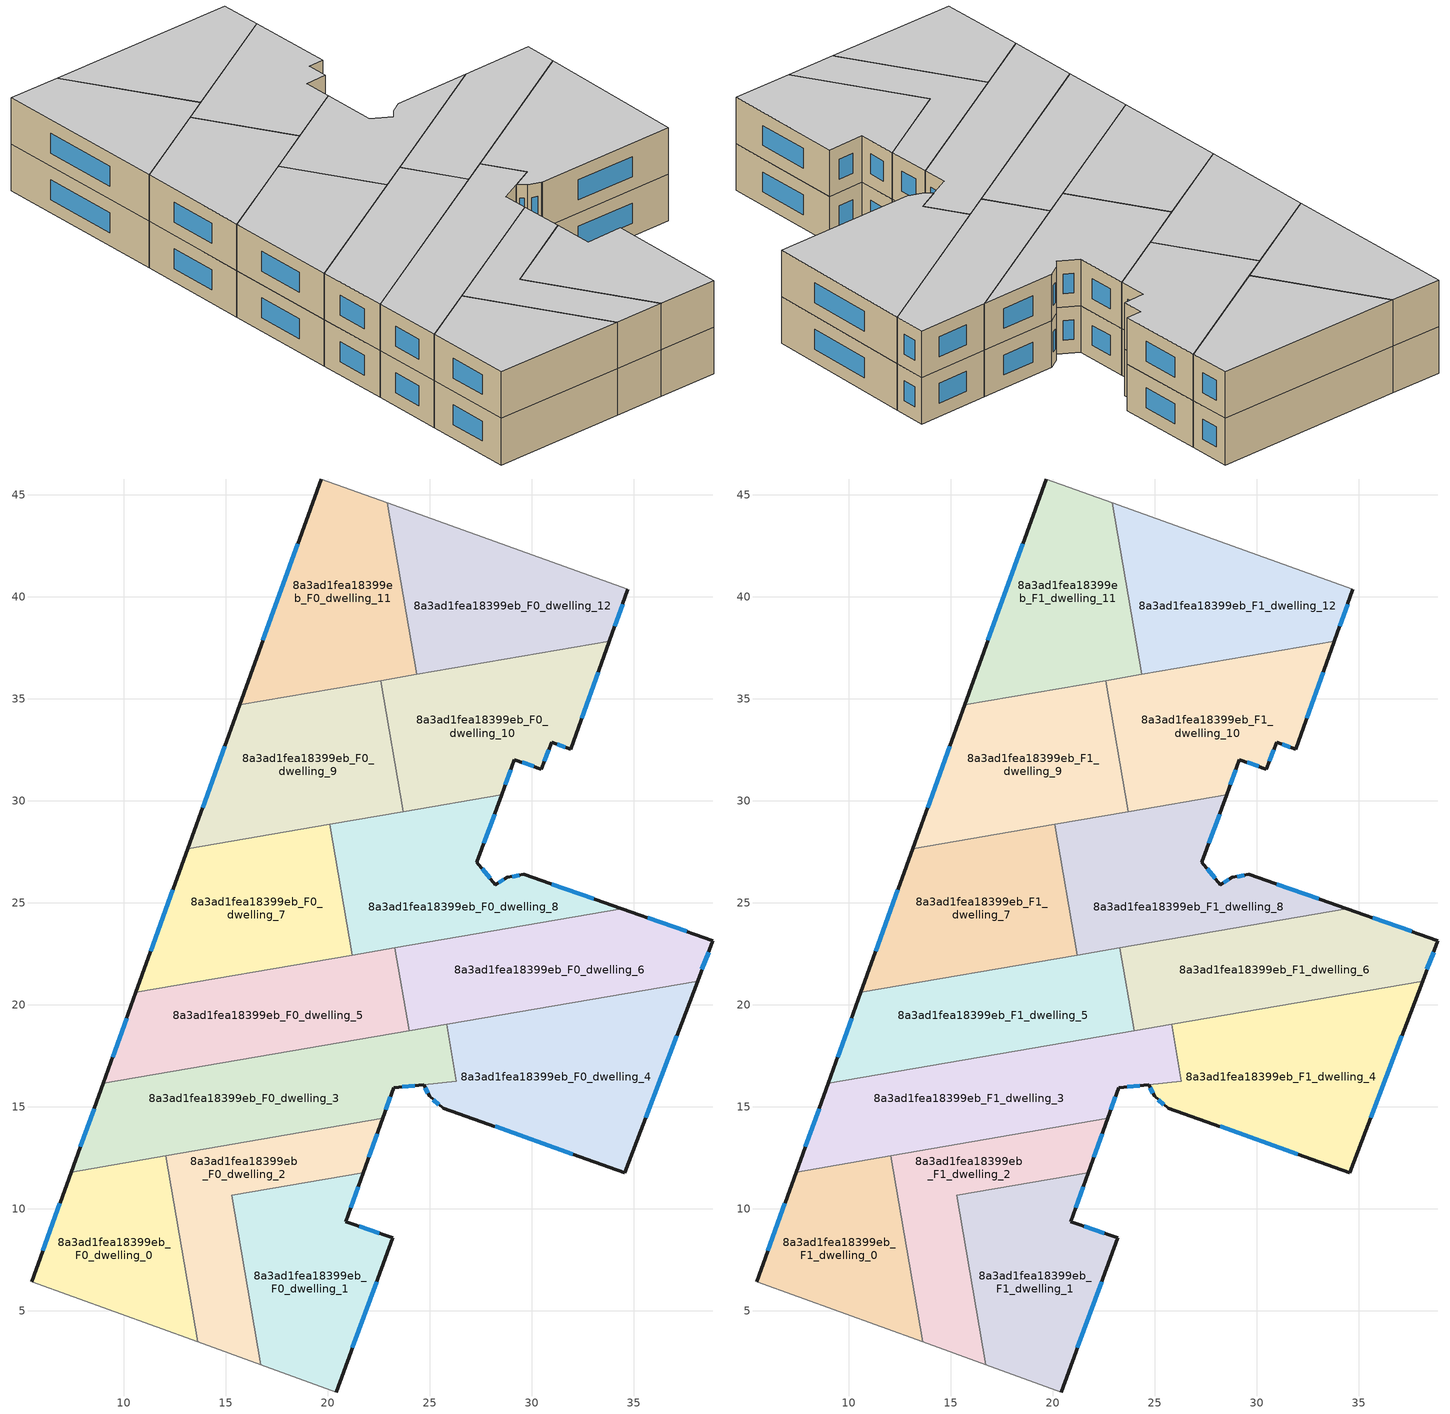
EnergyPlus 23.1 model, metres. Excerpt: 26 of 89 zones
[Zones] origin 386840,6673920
8a3ad1fea18399eb_F0_dwelling_0
 floor ground (EU_floor_Construction): 12.06,12.61 13.63,3.48 5.48,6.43 7.42,11.81 z0
 wall outside (EU_wall_Construction): 7.42,11.81 5.48,6.43 z0:3
 wall to 8a3ad1fea18399eb_F0_dwelling_2 (EU_wall_Construction): 13.63,3.48 12.06,12.61 z0:3
 wall adiabatic (EU_wall_Construction): 5.48,6.43 13.63,3.48 z0:3
 wall to 8a3ad1fea18399eb_F0_dwelling_3 (EU_wall_Construction): 12.06,12.61 7.42,11.81 z0:3
 window (EU_Window_Construction): 6.87,10.27 6.04,7.96 z0.86:2.14
8a3ad1fea18399eb_F0_dwelling_1
 floor ground (EU_floor_Construction): 21.74,11.78 20.89,9.37 23.18,8.58 20.42,1.03 16.73,2.37 15.3,10.67 z0
 wall outside (EU_wall_Construction): 20.42,1.03 23.18,8.58 20.89,9.37 21.74,11.78 z0:3
 wall to 8a3ad1fea18399eb_F0_dwelling_2 (EU_wall_Construction): 21.74,11.78 15.3,10.67 16.73,2.37 z0:3
 wall adiabatic (EU_wall_Construction): 16.73,2.37 20.42,1.03 z0:3
 window (EU_Window_Construction): 21.13,10.06 21.5,11.09 / 22.53,8.81 21.55,9.15 / 21.21,3.19 22.39,6.43 z0.86:2.14
8a3ad1fea18399eb_F0_dwelling_10
 floor ground (EU_floor_Construction): 33.8,37.82 31.91,32.53 30.98,32.88 30.47,31.56 29.15,32.01 28.52,30.29 23.71,29.47 22.6,35.89 z0
 wall outside (EU_wall_Construction): 28.52,30.29 29.15,32.01 30.47,31.56 30.98,32.88 31.91,32.53 33.8,37.82 z0:3
 wall to 8a3ad1fea18399eb_F0_dwelling_9 (EU_wall_Construction): 22.6,35.89 23.71,29.47 z0:3
 wall to 8a3ad1fea18399eb_F0_dwelling_8 (EU_wall_Construction): 23.71,29.47 28.52,30.29 z0:3
 wall to 8a3ad1fea18399eb_F0_dwelling_12 (EU_wall_Construction): 33.8,37.82 24.36,36.2 z0:3
 wall to 8a3ad1fea18399eb_F0_dwelling_11 (EU_wall_Construction): 24.36,36.2 22.6,35.89 z0:3
 window (EU_Window_Construction): 31.25,32.78 31.65,32.63 / 30.62,31.94 30.84,32.51 / 29.53,31.88 30.09,31.69 / 28.7,30.78 28.97,31.52 / 32.45,34.04 33.26,36.31 z0.86:2.14
8a3ad1fea18399eb_F0_dwelling_11
 floor ground (EU_floor_Construction): 22.92,44.61 24.36,36.2 15.68,34.7 19.68,45.77 z0
 wall outside (EU_wall_Construction): 19.68,45.77 15.68,34.7 z0:3
 wall adiabatic (EU_wall_Construction): 22.92,44.61 19.68,45.77 z0:3
 wall to 8a3ad1fea18399eb_F0_dwelling_12 (EU_wall_Construction): 24.36,36.2 22.92,44.61 z0:3
 wall to 8a3ad1fea18399eb_F0_dwelling_9 (EU_wall_Construction): 15.68,34.7 22.6,35.89 z0:3
 window (EU_Window_Construction): 18.53,42.61 16.82,37.86 z0.86:2.14
8a3ad1fea18399eb_F0_dwelling_12
 floor ground (EU_floor_Construction): 34.71,40.37 33.8,37.82 24.36,36.2 22.92,44.61 z0
 wall outside (EU_wall_Construction): 33.8,37.82 34.71,40.37 z0:3
 wall adiabatic (EU_wall_Construction): 34.71,40.37 22.92,44.61 z0:3
 window (EU_Window_Construction): 34.06,38.55 34.45,39.64 z0.86:2.14
8a3ad1fea18399eb_F0_dwelling_2
 floor ground (EU_floor_Construction): 22.69,14.43 21.74,11.78 15.3,10.67 16.73,2.37 13.63,3.48 12.06,12.61 z0
 wall outside (EU_wall_Construction): 21.74,11.78 22.69,14.43 z0:3
 wall adiabatic (EU_wall_Construction): 13.63,3.48 16.73,2.37 z0:3
 wall to 8a3ad1fea18399eb_F0_dwelling_3 (EU_wall_Construction): 22.69,14.43 12.06,12.61 z0:3
 window (EU_Window_Construction): 22.01,12.54 22.42,13.68 z0.86:2.14
8a3ad1fea18399eb_F0_dwelling_3
 floor ground (EU_floor_Construction): 25.82,19.05 26.3,16.27 24.69,16.09 23.22,15.94 22.69,14.43 7.42,11.81 8.99,16.16 z0
 wall outside (EU_wall_Construction): 22.69,14.43 23.22,15.94 24.69,16.09 / 8.99,16.16 7.42,11.81 z0:3
 wall to 8a3ad1fea18399eb_F0_dwelling_4 (EU_wall_Construction): 24.7,16.09 26.3,16.27 25.82,19.05 z0:3
 wall to 8a3ad1fea18399eb_F0_dwelling_5 (EU_wall_Construction): 23.98,18.74 8.99,16.16 z0:3
 wall to 8a3ad1fea18399eb_F0_dwelling_6 (EU_wall_Construction): 25.82,19.05 23.98,18.74 z0:3
 window (EU_Window_Construction): 22.84,14.86 23.07,15.51 / 8.54,14.91 7.87,13.05 / 23.64,15.98 24.27,16.05 z0.86:2.14
8a3ad1fea18399eb_F0_dwelling_4
 floor ground (EU_floor_Construction): 38.12,21.17 34.56,11.78 25.66,14.95 25.63,14.96 24.99,15.52 24.7,16.09 26.3,16.27 25.82,19.05 z0
 wall outside (EU_wall_Construction): 24.7,16.09 24.99,15.52 25.63,14.96 25.66,14.95 34.56,11.78 38.12,21.17 z0:3
 wall to 8a3ad1fea18399eb_F0_dwelling_6 (EU_wall_Construction): 38.12,21.17 25.83,19.05 z0:3
 window (EU_Window_Construction): 28.2,14.04 32.01,12.69 / 25.17,15.36 25.44,15.12 / 24.78,15.93 24.91,15.68 / 35.58,14.46 37.11,18.49 z0.86:2.14
8a3ad1fea18399eb_F0_dwelling_5
 floor ground (EU_floor_Construction): 23.28,22.8 23.98,18.74 8.99,16.16 10.6,20.62 z0
 wall outside (EU_wall_Construction): 10.6,20.62 8.99,16.16 z0:3
 wall to 8a3ad1fea18399eb_F0_dwelling_6 (EU_wall_Construction): 23.98,18.74 23.28,22.8 z0:3
 wall to 8a3ad1fea18399eb_F0_dwelling_7 (EU_wall_Construction): 21.2,22.44 10.6,20.62 z0:3
 wall to 8a3ad1fea18399eb_F0_dwelling_8 (EU_wall_Construction): 23.28,22.8 21.2,22.44 z0:3
 window (EU_Window_Construction): 10.14,19.34 9.45,17.43 z0.86:2.14
8a3ad1fea18399eb_F0_dwelling_6
 floor ground (EU_floor_Construction): 38.88,23.15 38.12,21.17 23.98,18.74 23.28,22.8 34.41,24.71 z0
 wall outside (EU_wall_Construction): 38.12,21.17 38.88,23.15 34.41,24.71 z0:3
 wall to 8a3ad1fea18399eb_F0_dwelling_8 (EU_wall_Construction): 34.41,24.71 23.28,22.8 z0:3
 window (EU_Window_Construction): 38.34,21.74 38.66,22.59 / 37.6,23.6 35.69,24.27 z0.86:2.14
8a3ad1fea18399eb_F0_dwelling_7
 floor ground (EU_floor_Construction): 20.09,28.84 21.2,22.44 10.6,20.62 13.14,27.65 z0
 wall outside (EU_wall_Construction): 13.14,27.65 10.6,20.62 z0:3
 wall to 8a3ad1fea18399eb_F0_dwelling_8 (EU_wall_Construction): 21.2,22.44 20.09,28.84 z0:3
 wall to 8a3ad1fea18399eb_F0_dwelling_9 (EU_wall_Construction): 20.09,28.84 13.14,27.65 z0:3
 window (EU_Window_Construction): 12.41,25.64 11.33,22.63 z0.86:2.14
8a3ad1fea18399eb_F0_dwelling_8
 floor ground (EU_floor_Construction): 34.41,24.71 21.2,22.44 20.09,28.84 28.52,30.29 27.31,26.98 28.21,25.9 28.8,26.25 29.6,26.4 z0
 wall outside (EU_wall_Construction): 34.41,24.71 29.6,26.4 28.8,26.25 28.21,25.9 27.31,26.98 28.52,30.29 z0:3
 wall to 8a3ad1fea18399eb_F0_dwelling_9 (EU_wall_Construction): 23.71,29.47 20.09,28.84 z0:3
 window (EU_Window_Construction): 27.65,27.93 28.17,29.35 / 27.95,26.21 27.57,26.67 / 28.63,26.15 28.38,26 / 29.38,26.36 29.03,26.29 / 33.04,25.2 30.98,25.92 z0.86:2.14
8a3ad1fea18399eb_F0_dwelling_9
 floor ground (EU_floor_Construction): 22.6,35.89 23.71,29.47 13.14,27.65 15.68,34.7 z0
 wall outside (EU_wall_Construction): 15.68,34.7 13.14,27.65 z0:3
 window (EU_Window_Construction): 14.95,32.69 13.86,29.66 z0.86:2.14
8a3ad1fea18399eb_F1_dwelling_0
 floor to 8a3ad1fea18399eb_F0_dwelling_0 (EU_floor_Construction): 12.06,12.61 13.63,3.48 5.48,6.43 7.42,11.81 z3
 wall outside (EU_wall_Construction): 7.42,11.81 5.48,6.43 z3:6
 wall to 8a3ad1fea18399eb_F1_dwelling_2 (EU_wall_Construction): 13.63,3.48 12.06,12.61 z3:6
 wall adiabatic (EU_wall_Construction): 5.48,6.43 13.63,3.48 z3:6
 wall to 8a3ad1fea18399eb_F1_dwelling_3 (EU_wall_Construction): 12.06,12.61 7.42,11.81 z3:6
 window (EU_Window_Construction): 6.87,10.27 6.04,7.96 z3.86:5.14
 ceiling to 8a3ad1fea18399eb_F2_dwelling_0 (EU_floor_Construction): 13.63,3.48 12.06,12.61 7.42,11.81 5.48,6.43 z6
8a3ad1fea18399eb_F1_dwelling_1
 floor to 8a3ad1fea18399eb_F0_dwelling_1 (EU_floor_Construction): 21.74,11.78 20.89,9.37 23.18,8.58 20.42,1.03 16.73,2.37 15.3,10.67 z3
 wall outside (EU_wall_Construction): 20.42,1.03 23.18,8.58 20.89,9.37 21.74,11.78 z3:6
 wall to 8a3ad1fea18399eb_F1_dwelling_2 (EU_wall_Construction): 21.74,11.78 15.3,10.67 16.73,2.37 z3:6
 wall adiabatic (EU_wall_Construction): 16.73,2.37 20.42,1.03 z3:6
 window (EU_Window_Construction): 21.13,10.06 21.5,11.09 / 22.53,8.81 21.55,9.15 / 21.21,3.19 22.39,6.43 z3.86:5.14
 ceiling to 8a3ad1fea18399eb_F2_dwelling_1 (EU_floor_Construction): 20.42,1.03 23.18,8.58 20.89,9.37 21.74,11.78 15.3,10.67 16.73,2.37 z6
8a3ad1fea18399eb_F1_dwelling_10
 floor to 8a3ad1fea18399eb_F0_dwelling_10 (EU_floor_Construction): 33.8,37.82 31.91,32.53 30.98,32.88 30.47,31.56 29.15,32.01 28.52,30.29 23.71,29.47 22.6,35.89 z3
 wall outside (EU_wall_Construction): 28.52,30.29 29.15,32.01 30.47,31.56 30.98,32.88 31.91,32.53 33.8,37.82 z3:6
 wall to 8a3ad1fea18399eb_F1_dwelling_9 (EU_wall_Construction): 22.6,35.89 23.71,29.47 z3:6
 wall to 8a3ad1fea18399eb_F1_dwelling_8 (EU_wall_Construction): 23.71,29.47 28.52,30.29 z3:6
 wall to 8a3ad1fea18399eb_F1_dwelling_12 (EU_wall_Construction): 33.8,37.82 24.36,36.2 z3:6
 wall to 8a3ad1fea18399eb_F1_dwelling_11 (EU_wall_Construction): 24.36,36.2 22.6,35.89 z3:6
 window (EU_Window_Construction): 31.25,32.78 31.65,32.63 / 30.62,31.94 30.84,32.51 / 29.53,31.88 30.09,31.69 / 28.7,30.78 28.97,31.52 / 32.45,34.04 33.26,36.31 z3.86:5.14
 ceiling to 8a3ad1fea18399eb_F2_dwelling_10 (EU_floor_Construction): 31.91,32.53 33.8,37.82 22.6,35.89 23.71,29.47 28.52,30.29 29.15,32.01 30.47,31.56 30.98,32.88 z6
8a3ad1fea18399eb_F1_dwelling_11
 floor to 8a3ad1fea18399eb_F0_dwelling_11 (EU_floor_Construction): 22.92,44.61 24.36,36.2 15.68,34.7 19.68,45.77 z3
 wall outside (EU_wall_Construction): 19.68,45.77 15.68,34.7 z3:6
 wall adiabatic (EU_wall_Construction): 22.92,44.61 19.68,45.77 z3:6
 wall to 8a3ad1fea18399eb_F1_dwelling_12 (EU_wall_Construction): 24.36,36.2 22.92,44.61 z3:6
 wall to 8a3ad1fea18399eb_F1_dwelling_9 (EU_wall_Construction): 15.68,34.7 22.6,35.89 z3:6
 window (EU_Window_Construction): 18.53,42.61 16.82,37.86 z3.86:5.14
 ceiling to 8a3ad1fea18399eb_F2_dwelling_11 (EU_floor_Construction): 24.36,36.2 22.92,44.61 19.68,45.77 15.68,34.7 z6
8a3ad1fea18399eb_F1_dwelling_12
 floor to 8a3ad1fea18399eb_F0_dwelling_12 (EU_floor_Construction): 34.71,40.37 33.8,37.82 24.36,36.2 22.92,44.61 z3
 wall outside (EU_wall_Construction): 33.8,37.82 34.71,40.37 z3:6
 wall adiabatic (EU_wall_Construction): 34.71,40.37 22.92,44.61 z3:6
 window (EU_Window_Construction): 34.06,38.55 34.45,39.64 z3.86:5.14
 ceiling to 8a3ad1fea18399eb_F2_dwelling_12 (EU_floor_Construction): 33.8,37.82 34.71,40.37 22.92,44.61 24.36,36.2 z6
8a3ad1fea18399eb_F1_dwelling_2
 floor to 8a3ad1fea18399eb_F0_dwelling_2 (EU_floor_Construction): 22.69,14.43 21.74,11.78 15.3,10.67 16.73,2.37 13.63,3.48 12.06,12.61 z3
 wall outside (EU_wall_Construction): 21.74,11.78 22.69,14.43 z3:6
 wall adiabatic (EU_wall_Construction): 13.63,3.48 16.73,2.37 z3:6
 wall to 8a3ad1fea18399eb_F1_dwelling_3 (EU_wall_Construction): 22.69,14.43 12.06,12.61 z3:6
 window (EU_Window_Construction): 22.01,12.54 22.42,13.68 z3.86:5.14
 ceiling to 8a3ad1fea18399eb_F2_dwelling_2 (EU_floor_Construction): 16.73,2.37 15.3,10.67 21.74,11.78 22.69,14.43 12.06,12.61 13.63,3.48 z6
8a3ad1fea18399eb_F1_dwelling_3
 floor to 8a3ad1fea18399eb_F0_dwelling_3 (EU_floor_Construction): 25.82,19.05 26.3,16.27 24.69,16.09 23.22,15.94 22.69,14.43 7.42,11.81 8.99,16.16 z3
 wall outside (EU_wall_Construction): 22.69,14.43 23.22,15.94 24.69,16.09 / 8.99,16.16 7.42,11.81 z3:6
 wall to 8a3ad1fea18399eb_F1_dwelling_4 (EU_wall_Construction): 24.7,16.09 26.3,16.27 25.82,19.05 z3:6
 wall to 8a3ad1fea18399eb_F1_dwelling_5 (EU_wall_Construction): 23.98,18.74 8.99,16.16 z3:6
 wall to 8a3ad1fea18399eb_F1_dwelling_6 (EU_wall_Construction): 25.82,19.05 23.98,18.74 z3:6
 window (EU_Window_Construction): 22.84,14.86 23.07,15.51 / 8.54,14.91 7.87,13.05 / 23.64,15.98 24.27,16.05 z3.86:5.14
 ceiling to 8a3ad1fea18399eb_F2_dwelling_3 (EU_floor_Construction): 26.3,16.27 25.82,19.05 8.99,16.16 7.42,11.81 22.69,14.43 23.22,15.94 24.69,16.09 z6
8a3ad1fea18399eb_F1_dwelling_4
 floor to 8a3ad1fea18399eb_F0_dwelling_4 (EU_floor_Construction): 38.12,21.17 34.56,11.78 25.66,14.95 25.63,14.96 24.99,15.52 24.7,16.1 26.3,16.27 25.83,19.05 z3
 wall outside (EU_wall_Construction): 24.7,16.09 24.99,15.52 25.63,14.96 25.66,14.95 34.56,11.78 38.12,21.17 z3:6
 wall to 8a3ad1fea18399eb_F1_dwelling_6 (EU_wall_Construction): 38.12,21.17 25.83,19.05 z3:6
 window (EU_Window_Construction): 28.2,14.04 32.01,12.69 / 25.17,15.36 25.44,15.12 / 24.78,15.93 24.91,15.68 / 35.58,14.46 37.11,18.49 z3.86:5.14
 ceiling to 8a3ad1fea18399eb_F2_dwelling_4 (EU_floor_Construction): 34.56,11.78 38.12,21.17 25.82,19.05 26.3,16.27 24.7,16.09 24.99,15.52 25.63,14.96 25.66,14.95 z6
8a3ad1fea18399eb_F1_dwelling_5
 floor to 8a3ad1fea18399eb_F0_dwelling_5 (EU_floor_Construction): 23.28,22.8 23.98,18.74 8.99,16.16 10.6,20.62 z3
 wall outside (EU_wall_Construction): 10.6,20.62 8.99,16.16 z3:6
 wall to 8a3ad1fea18399eb_F1_dwelling_6 (EU_wall_Construction): 23.98,18.74 23.28,22.8 z3:6
 wall to 8a3ad1fea18399eb_F1_dwelling_7 (EU_wall_Construction): 21.2,22.44 10.6,20.62 z3:6
 wall to 8a3ad1fea18399eb_F1_dwelling_8 (EU_wall_Construction): 23.28,22.8 21.2,22.44 z3:6
 window (EU_Window_Construction): 10.14,19.34 9.45,17.43 z3.86:5.14
 ceiling to 8a3ad1fea18399eb_F2_dwelling_5 (EU_floor_Construction): 23.98,18.74 23.28,22.8 10.6,20.62 8.99,16.16 z6
8a3ad1fea18399eb_F1_dwelling_6
 floor to 8a3ad1fea18399eb_F0_dwelling_6 (EU_floor_Construction): 38.88,23.15 38.12,21.17 23.98,18.74 23.28,22.8 34.41,24.71 z3
 wall outside (EU_wall_Construction): 38.12,21.17 38.88,23.15 34.41,24.71 z3:6
 wall to 8a3ad1fea18399eb_F1_dwelling_8 (EU_wall_Construction): 34.41,24.71 23.28,22.8 z3:6
 window (EU_Window_Construction): 38.34,21.74 38.66,22.59 / 37.6,23.6 35.69,24.27 z3.86:5.14
 ceiling to 8a3ad1fea18399eb_F2_dwelling_6 (EU_floor_Construction): 38.12,21.17 38.88,23.15 34.41,24.71 23.28,22.8 23.98,18.74 z6
8a3ad1fea18399eb_F1_dwelling_7
 floor to 8a3ad1fea18399eb_F0_dwelling_7 (EU_floor_Construction): 20.09,28.84 21.2,22.44 10.6,20.62 13.14,27.65 z3
 wall outside (EU_wall_Construction): 13.14,27.65 10.6,20.62 z3:6
 wall to 8a3ad1fea18399eb_F1_dwelling_8 (EU_wall_Construction): 21.2,22.44 20.09,28.84 z3:6
 wall to 8a3ad1fea18399eb_F1_dwelling_9 (EU_wall_Construction): 20.09,28.84 13.14,27.65 z3:6
 window (EU_Window_Construction): 12.41,25.64 11.33,22.63 z3.86:5.14
 ceiling to 8a3ad1fea18399eb_F2_dwelling_7 (EU_floor_Construction): 21.2,22.44 20.09,28.84 13.14,27.65 10.6,20.62 z6
8a3ad1fea18399eb_F1_dwelling_8
 floor to 8a3ad1fea18399eb_F0_dwelling_8 (EU_floor_Construction): 34.41,24.71 21.2,22.44 20.09,28.84 28.52,30.29 27.31,26.98 28.21,25.9 28.8,26.25 29.6,26.4 z3
 wall outside (EU_wall_Construction): 34.41,24.71 29.6,26.4 28.8,26.25 28.21,25.9 27.31,26.98 28.52,30.29 z3:6
 wall to 8a3ad1fea18399eb_F1_dwelling_9 (EU_wall_Construction): 23.71,29.47 20.09,28.84 z3:6
 window (EU_Window_Construction): 27.65,27.93 28.17,29.35 / 27.95,26.21 27.57,26.67 / 28.63,26.15 28.38,26 / 29.38,26.36 29.03,26.29 / 33.04,25.2 30.98,25.92 z3.86:5.14
 ceiling to 8a3ad1fea18399eb_F2_dwelling_8 (EU_floor_Construction): 34.41,24.71 29.6,26.4 28.8,26.25 28.21,25.9 27.31,26.98 28.52,30.29 20.09,28.84 21.2,22.44 z6
8a3ad1fea18399eb_F1_dwelling_9
 floor to 8a3ad1fea18399eb_F0_dwelling_9 (EU_floor_Construction): 22.6,35.89 23.71,29.47 13.14,27.65 15.68,34.7 z3
 wall outside (EU_wall_Construction): 15.68,34.7 13.14,27.65 z3:6
 window (EU_Window_Construction): 14.95,32.69 13.86,29.66 z3.86:5.14
 ceiling to 8a3ad1fea18399eb_F2_dwelling_9 (EU_floor_Construction): 23.71,29.47 22.6,35.89 15.68,34.7 13.14,27.65 z6
[Building]
EU S2 Campaign: North Axis=0; Terrain=City; Solar Distribution=FullExterior
[Site:Location]
Helsinki-Vantaa.AP: Latitude=60.317; Longitude=24.963; Time Zone=2; Elevation=54.6
[SizingPeriod:WeatherFileDays]
AnnualSizingPeriod: Begin Month=1; Begin Day of Month=1; End Month=12; End Day of Month=31; Day of Week for Start Day=Monday; Use Weather File Daylight Saving Period=No; Use Weather File Rain and Snow Indicators=No
[MATERIAL]
EU_InternalMass_Material: Roughness=MediumRough; Thickness=0.1; Conductivity=1; Density=1800; Specific Heat=900; Thermal Absorptance=0.9; Solar Absorptance=0.7; Visible Absorptance=0.7
[MATERIAL:NOMASS] Roughness=MediumRough; Thermal Absorptance=0.9; Solar Absorptance=0.7; Visible Absorptance=0.7
Name | Thermal Resistance
EU_wall_NoMass | 1.10183
EU_floor_NoMass | 1.70606
[WINDOWMATERIAL:SIMPLEGLAZINGSYSTEM]
EU_Window_SimpleGlazing: UFactor=3.11035; Solar Heat Gain Coefficient=0.8; Visible Transmittance=0.8
[CONSTRUCTION]
EU_wall_Construction: EU_wall_NoMass
EU_floor_Construction: EU_floor_NoMass
EU_Window_Construction: EU_Window_SimpleGlazing
EU_InternalMass_Construction: EU_InternalMass_Material
[ZONE] Type=1; Multiplier=1; Ceiling Height=autocalculate; Floor Area=autocalculate; Part of Total Floor Area=Yes
Name | Volume
8a3ad1fea18399eb_F0_dwelling_0; 8a3ad1fea18399eb_F1_dwelling_0 | 139.704
8a3ad1fea18399eb_F0_dwelling_1; 8a3ad1fea18399eb_F1_dwelling_1 | 165.212
8a3ad1fea18399eb_F0_dwelling_10; 8a3ad1fea18399eb_F1_dwelling_10 | 173.615
8a3ad1fea18399eb_F0_dwelling_11; 8a3ad1fea18399eb_F1_dwelling_11 | 173.622
8a3ad1fea18399eb_F0_dwelling_12; 8a3ad1fea18399eb_F1_dwelling_12 | 173.599
8a3ad1fea18399eb_F0_dwelling_2; 8a3ad1fea18399eb_F1_dwelling_2 | 139.725
8a3ad1fea18399eb_F0_dwelling_3; 8a3ad1fea18399eb_F1_dwelling_3 | 206.109
8a3ad1fea18399eb_F0_dwelling_4 | 217.281
8a3ad1fea18399eb_F1_dwelling_4 | 217.296
8a3ad1fea18399eb_F0_dwelling_5; 8a3ad1fea18399eb_F1_dwelling_5 | 173.637
8a3ad1fea18399eb_F0_dwelling_6; 8a3ad1fea18399eb_F1_dwelling_6 | 173.614
8a3ad1fea18399eb_F0_dwelling_7; 8a3ad1fea18399eb_F1_dwelling_7; 8a3ad1fea18399eb_F0_dwelling_8; 8a3ad1fea18399eb_F1_dwelling_8 | 173.591
8a3ad1fea18399eb_F0_dwelling_9; 8a3ad1fea18399eb_F1_dwelling_9 | 173.61
[INTERNALMASS] Construction=EU_InternalMass_Construction
Name | Zone or ZoneList | Surface Area
8a3ad1fea18399eb_F0_dwelling_0_EU_InternalMass | 8a3ad1fea18399eb_F0_dwelling_0 | 46.5657
8a3ad1fea18399eb_F0_dwelling_1_EU_InternalMass | 8a3ad1fea18399eb_F0_dwelling_1 | 55.0704
8a3ad1fea18399eb_F0_dwelling_2_EU_InternalMass | 8a3ad1fea18399eb_F0_dwelling_2 | 46.5749
8a3ad1fea18399eb_F0_dwelling_3_EU_InternalMass | 8a3ad1fea18399eb_F0_dwelling_3 | 68.6977
8a3ad1fea18399eb_F0_dwelling_4_EU_InternalMass | 8a3ad1fea18399eb_F0_dwelling_4 | 72.4347
8a3ad1fea18399eb_F0_dwelling_5_EU_InternalMass | 8a3ad1fea18399eb_F0_dwelling_5 | 57.8784
8a3ad1fea18399eb_F0_dwelling_6_EU_InternalMass | 8a3ad1fea18399eb_F0_dwelling_6 | 57.871
8a3ad1fea18399eb_F0_dwelling_7_EU_InternalMass | 8a3ad1fea18399eb_F0_dwelling_7 | 57.8636
8a3ad1fea18399eb_F0_dwelling_8_EU_InternalMass | 8a3ad1fea18399eb_F0_dwelling_8 | 57.8677
8a3ad1fea18399eb_F0_dwelling_9_EU_InternalMass | 8a3ad1fea18399eb_F0_dwelling_9 | 57.87
8a3ad1fea18399eb_F0_dwelling_10_EU_InternalMass | 8a3ad1fea18399eb_F0_dwelling_10 | 57.8731
8a3ad1fea18399eb_F0_dwelling_11_EU_InternalMass | 8a3ad1fea18399eb_F0_dwelling_11 | 57.8731
8a3ad1fea18399eb_F0_dwelling_12_EU_InternalMass | 8a3ad1fea18399eb_F0_dwelling_12 | 57.8641
8a3ad1fea18399eb_F1_dwelling_0_EU_InternalMass | 8a3ad1fea18399eb_F1_dwelling_0 | 46.5657
8a3ad1fea18399eb_F1_dwelling_1_EU_InternalMass | 8a3ad1fea18399eb_F1_dwelling_1 | 55.0704
8a3ad1fea18399eb_F1_dwelling_2_EU_InternalMass | 8a3ad1fea18399eb_F1_dwelling_2 | 46.5749
8a3ad1fea18399eb_F1_dwelling_3_EU_InternalMass | 8a3ad1fea18399eb_F1_dwelling_3 | 68.6977
8a3ad1fea18399eb_F1_dwelling_4_EU_InternalMass | 8a3ad1fea18399eb_F1_dwelling_4 | 72.4347
8a3ad1fea18399eb_F1_dwelling_5_EU_InternalMass | 8a3ad1fea18399eb_F1_dwelling_5 | 57.8784
8a3ad1fea18399eb_F1_dwelling_6_EU_InternalMass | 8a3ad1fea18399eb_F1_dwelling_6 | 57.871
8a3ad1fea18399eb_F1_dwelling_7_EU_InternalMass | 8a3ad1fea18399eb_F1_dwelling_7 | 57.8636
8a3ad1fea18399eb_F1_dwelling_8_EU_InternalMass | 8a3ad1fea18399eb_F1_dwelling_8 | 57.8677
8a3ad1fea18399eb_F1_dwelling_9_EU_InternalMass | 8a3ad1fea18399eb_F1_dwelling_9 | 57.87
8a3ad1fea18399eb_F1_dwelling_10_EU_InternalMass | 8a3ad1fea18399eb_F1_dwelling_10 | 57.8731
8a3ad1fea18399eb_F1_dwelling_11_EU_InternalMass | 8a3ad1fea18399eb_F1_dwelling_11 | 57.8731
8a3ad1fea18399eb_F1_dwelling_12_EU_InternalMass | 8a3ad1fea18399eb_F1_dwelling_12 | 57.8641
[OTHEREQUIPMENT] Fuel Type=Electricity; Design Level Calculation Method=Watts/Area; Power per Zone Floor Area=1; Fraction Latent=0; Fraction Radiant=0; Fraction Lost=0; Carbon Dioxide Generation Rate=0; EndUse Subcategory=EU_Step8_InternalGains
Name | Zone or ZoneList or Space or SpaceList | Schedule
EU_Step8_InternalGain_8a3ad1fea18399eb_F0_dwelling_0_f000 | 8a3ad1fea18399eb_F0_dwelling_0 | EU_Step8_GainSchedule_8a3ad1fea18399eb_F0_dwelling_0_f000
EU_Step8_InternalGain_8a3ad1fea18399eb_F0_dwelling_1_f000 | 8a3ad1fea18399eb_F0_dwelling_1 | EU_Step8_GainSchedule_8a3ad1fea18399eb_F0_dwelling_1_f000
EU_Step8_InternalGain_8a3ad1fea18399eb_F0_dwelling_2_f000 | 8a3ad1fea18399eb_F0_dwelling_2 | EU_Step8_GainSchedule_8a3ad1fea18399eb_F0_dwelling_2_f000
EU_Step8_InternalGain_8a3ad1fea18399eb_F0_dwelling_3_f000 | 8a3ad1fea18399eb_F0_dwelling_3 | EU_Step8_GainSchedule_8a3ad1fea18399eb_F0_dwelling_3_f000
EU_Step8_InternalGain_8a3ad1fea18399eb_F0_dwelling_4_f000 | 8a3ad1fea18399eb_F0_dwelling_4 | EU_Step8_GainSchedule_8a3ad1fea18399eb_F0_dwelling_4_f000
EU_Step8_InternalGain_8a3ad1fea18399eb_F0_dwelling_5_f000 | 8a3ad1fea18399eb_F0_dwelling_5 | EU_Step8_GainSchedule_8a3ad1fea18399eb_F0_dwelling_5_f000
EU_Step8_InternalGain_8a3ad1fea18399eb_F0_dwelling_6_f000 | 8a3ad1fea18399eb_F0_dwelling_6 | EU_Step8_GainSchedule_8a3ad1fea18399eb_F0_dwelling_6_f000
EU_Step8_InternalGain_8a3ad1fea18399eb_F0_dwelling_7_f000 | 8a3ad1fea18399eb_F0_dwelling_7 | EU_Step8_GainSchedule_8a3ad1fea18399eb_F0_dwelling_7_f000
EU_Step8_InternalGain_8a3ad1fea18399eb_F0_dwelling_8_f000 | 8a3ad1fea18399eb_F0_dwelling_8 | EU_Step8_GainSchedule_8a3ad1fea18399eb_F0_dwelling_8_f000
EU_Step8_InternalGain_8a3ad1fea18399eb_F0_dwelling_9_f000 | 8a3ad1fea18399eb_F0_dwelling_9 | EU_Step8_GainSchedule_8a3ad1fea18399eb_F0_dwelling_9_f000
EU_Step8_InternalGain_8a3ad1fea18399eb_F0_dwelling_10_f000 | 8a3ad1fea18399eb_F0_dwelling_10 | EU_Step8_GainSchedule_8a3ad1fea18399eb_F0_dwelling_10_f000
EU_Step8_InternalGain_8a3ad1fea18399eb_F0_dwelling_11_f000 | 8a3ad1fea18399eb_F0_dwelling_11 | EU_Step8_GainSchedule_8a3ad1fea18399eb_F0_dwelling_11_f000
EU_Step8_InternalGain_8a3ad1fea18399eb_F0_dwelling_12_f000 | 8a3ad1fea18399eb_F0_dwelling_12 | EU_Step8_GainSchedule_8a3ad1fea18399eb_F0_dwelling_12_f000
EU_Step8_InternalGain_8a3ad1fea18399eb_F1_dwelling_0_f000 | 8a3ad1fea18399eb_F1_dwelling_0 | EU_Step8_GainSchedule_8a3ad1fea18399eb_F1_dwelling_0_f000
EU_Step8_InternalGain_8a3ad1fea18399eb_F1_dwelling_1_f000 | 8a3ad1fea18399eb_F1_dwelling_1 | EU_Step8_GainSchedule_8a3ad1fea18399eb_F1_dwelling_1_f000
EU_Step8_InternalGain_8a3ad1fea18399eb_F1_dwelling_2_f000 | 8a3ad1fea18399eb_F1_dwelling_2 | EU_Step8_GainSchedule_8a3ad1fea18399eb_F1_dwelling_2_f000
EU_Step8_InternalGain_8a3ad1fea18399eb_F1_dwelling_3_f000 | 8a3ad1fea18399eb_F1_dwelling_3 | EU_Step8_GainSchedule_8a3ad1fea18399eb_F1_dwelling_3_f000
EU_Step8_InternalGain_8a3ad1fea18399eb_F1_dwelling_4_f000 | 8a3ad1fea18399eb_F1_dwelling_4 | EU_Step8_GainSchedule_8a3ad1fea18399eb_F1_dwelling_4_f000
EU_Step8_InternalGain_8a3ad1fea18399eb_F1_dwelling_5_f000 | 8a3ad1fea18399eb_F1_dwelling_5 | EU_Step8_GainSchedule_8a3ad1fea18399eb_F1_dwelling_5_f000
EU_Step8_InternalGain_8a3ad1fea18399eb_F1_dwelling_6_f000 | 8a3ad1fea18399eb_F1_dwelling_6 | EU_Step8_GainSchedule_8a3ad1fea18399eb_F1_dwelling_6_f000
EU_Step8_InternalGain_8a3ad1fea18399eb_F1_dwelling_7_f000 | 8a3ad1fea18399eb_F1_dwelling_7 | EU_Step8_GainSchedule_8a3ad1fea18399eb_F1_dwelling_7_f000
EU_Step8_InternalGain_8a3ad1fea18399eb_F1_dwelling_8_f000 | 8a3ad1fea18399eb_F1_dwelling_8 | EU_Step8_GainSchedule_8a3ad1fea18399eb_F1_dwelling_8_f000
EU_Step8_InternalGain_8a3ad1fea18399eb_F1_dwelling_9_f000 | 8a3ad1fea18399eb_F1_dwelling_9 | EU_Step8_GainSchedule_8a3ad1fea18399eb_F1_dwelling_9_f000
EU_Step8_InternalGain_8a3ad1fea18399eb_F1_dwelling_10_f000 | 8a3ad1fea18399eb_F1_dwelling_10 | EU_Step8_GainSchedule_8a3ad1fea18399eb_F1_dwelling_10_f000
EU_Step8_InternalGain_8a3ad1fea18399eb_F1_dwelling_11_f000 | 8a3ad1fea18399eb_F1_dwelling_11 | EU_Step8_GainSchedule_8a3ad1fea18399eb_F1_dwelling_11_f000
EU_Step8_InternalGain_8a3ad1fea18399eb_F1_dwelling_12_f000 | 8a3ad1fea18399eb_F1_dwelling_12 | EU_Step8_GainSchedule_8a3ad1fea18399eb_F1_dwelling_12_f000
[ZONEVENTILATION:DESIGNFLOWRATE] Schedule=EU_AlwaysOn; Design Flow Rate Calculation Method=AirChanges/Hour; Air Changes per Hour=0.756316; Ventilation Type=Natural; Fan Pressure Rise=0; Fan Total Efficiency=1; Constant Term Coefficient=1; Temperature Term Coefficient=0; Velocity Term Coefficient=0; Velocity Squared Term Coefficient=0; Minimum Indoor Temperature=-100; Maximum Indoor Temperature=100; Delta Temperature=-100; Minimum Outdoor Temperature=-100; Maximum Outdoor Temperature=100; Maximum Wind Speed=40
Name | Zone or ZoneList or Space or SpaceList
EU_ConstantAir_8a3ad1fea18399eb_F0_dwelling_0 | 8a3ad1fea18399eb_F0_dwelling_0
EU_ConstantAir_8a3ad1fea18399eb_F0_dwelling_1 | 8a3ad1fea18399eb_F0_dwelling_1
EU_ConstantAir_8a3ad1fea18399eb_F0_dwelling_2 | 8a3ad1fea18399eb_F0_dwelling_2
EU_ConstantAir_8a3ad1fea18399eb_F0_dwelling_3 | 8a3ad1fea18399eb_F0_dwelling_3
EU_ConstantAir_8a3ad1fea18399eb_F0_dwelling_4 | 8a3ad1fea18399eb_F0_dwelling_4
EU_ConstantAir_8a3ad1fea18399eb_F0_dwelling_5 | 8a3ad1fea18399eb_F0_dwelling_5
EU_ConstantAir_8a3ad1fea18399eb_F0_dwelling_6 | 8a3ad1fea18399eb_F0_dwelling_6
EU_ConstantAir_8a3ad1fea18399eb_F0_dwelling_7 | 8a3ad1fea18399eb_F0_dwelling_7
EU_ConstantAir_8a3ad1fea18399eb_F0_dwelling_8 | 8a3ad1fea18399eb_F0_dwelling_8
EU_ConstantAir_8a3ad1fea18399eb_F0_dwelling_9 | 8a3ad1fea18399eb_F0_dwelling_9
EU_ConstantAir_8a3ad1fea18399eb_F0_dwelling_10 | 8a3ad1fea18399eb_F0_dwelling_10
EU_ConstantAir_8a3ad1fea18399eb_F0_dwelling_11 | 8a3ad1fea18399eb_F0_dwelling_11
EU_ConstantAir_8a3ad1fea18399eb_F0_dwelling_12 | 8a3ad1fea18399eb_F0_dwelling_12
EU_ConstantAir_8a3ad1fea18399eb_F1_dwelling_0 | 8a3ad1fea18399eb_F1_dwelling_0
EU_ConstantAir_8a3ad1fea18399eb_F1_dwelling_1 | 8a3ad1fea18399eb_F1_dwelling_1
EU_ConstantAir_8a3ad1fea18399eb_F1_dwelling_2 | 8a3ad1fea18399eb_F1_dwelling_2
EU_ConstantAir_8a3ad1fea18399eb_F1_dwelling_3 | 8a3ad1fea18399eb_F1_dwelling_3
EU_ConstantAir_8a3ad1fea18399eb_F1_dwelling_4 | 8a3ad1fea18399eb_F1_dwelling_4
EU_ConstantAir_8a3ad1fea18399eb_F1_dwelling_5 | 8a3ad1fea18399eb_F1_dwelling_5
EU_ConstantAir_8a3ad1fea18399eb_F1_dwelling_6 | 8a3ad1fea18399eb_F1_dwelling_6
EU_ConstantAir_8a3ad1fea18399eb_F1_dwelling_7 | 8a3ad1fea18399eb_F1_dwelling_7
EU_ConstantAir_8a3ad1fea18399eb_F1_dwelling_8 | 8a3ad1fea18399eb_F1_dwelling_8
EU_ConstantAir_8a3ad1fea18399eb_F1_dwelling_9 | 8a3ad1fea18399eb_F1_dwelling_9
EU_ConstantAir_8a3ad1fea18399eb_F1_dwelling_10 | 8a3ad1fea18399eb_F1_dwelling_10
EU_ConstantAir_8a3ad1fea18399eb_F1_dwelling_11 | 8a3ad1fea18399eb_F1_dwelling_11
EU_ConstantAir_8a3ad1fea18399eb_F1_dwelling_12 | 8a3ad1fea18399eb_F1_dwelling_12
[HVACTEMPLATE:THERMOSTAT] Constant Heating Setpoint=20; Constant Cooling Setpoint=50
EU_HeatOnly_8a3ad1fea18399eb_F0_dwelling_0; EU_HeatOnly_8a3ad1fea18399eb_F0_dwelling_1; EU_HeatOnly_8a3ad1fea18399eb_F0_dwelling_2; EU_HeatOnly_8a3ad1fea18399eb_F0_dwelling_3; EU_HeatOnly_8a3ad1fea18399eb_F0_dwelling_4; EU_HeatOnly_8a3ad1fea18399eb_F0_dwelling_5; EU_HeatOnly_8a3ad1fea18399eb_F0_dwelling_6; EU_HeatOnly_8a3ad1fea18399eb_F0_dwelling_7; EU_HeatOnly_8a3ad1fea18399eb_F0_dwelling_8; EU_HeatOnly_8a3ad1fea18399eb_F0_dwelling_9; EU_HeatOnly_8a3ad1fea18399eb_F0_dwelling_10; EU_HeatOnly_8a3ad1fea18399eb_F0_dwelling_11; EU_HeatOnly_8a3ad1fea18399eb_F0_dwelling_12; EU_HeatOnly_8a3ad1fea18399eb_F1_dwelling_0; EU_HeatOnly_8a3ad1fea18399eb_F1_dwelling_1; EU_HeatOnly_8a3ad1fea18399eb_F1_dwelling_2; EU_HeatOnly_8a3ad1fea18399eb_F1_dwelling_3; EU_HeatOnly_8a3ad1fea18399eb_F1_dwelling_4; EU_HeatOnly_8a3ad1fea18399eb_F1_dwelling_5; EU_HeatOnly_8a3ad1fea18399eb_F1_dwelling_6; EU_HeatOnly_8a3ad1fea18399eb_F1_dwelling_7; EU_HeatOnly_8a3ad1fea18399eb_F1_dwelling_8; EU_HeatOnly_8a3ad1fea18399eb_F1_dwelling_9; EU_HeatOnly_8a3ad1fea18399eb_F1_dwelling_10; EU_HeatOnly_8a3ad1fea18399eb_F1_dwelling_11; EU_HeatOnly_8a3ad1fea18399eb_F1_dwelling_12; EU_HeatOnly_8a3ad1fea18399eb_F2_dwelling_0; EU_HeatOnly_8a3ad1fea18399eb_F2_dwelling_1; EU_HeatOnly_8a3ad1fea18399eb_F2_dwelling_2; EU_HeatOnly_8a3ad1fea18399eb_F2_dwelling_3; EU_HeatOnly_8a3ad1fea18399eb_F2_dwelling_4; EU_HeatOnly_8a3ad1fea18399eb_F2_dwelling_5; EU_HeatOnly_8a3ad1fea18399eb_F2_dwelling_6; EU_HeatOnly_8a3ad1fea18399eb_F2_dwelling_7; EU_HeatOnly_8a3ad1fea18399eb_F2_dwelling_8; EU_HeatOnly_8a3ad1fea18399eb_F2_dwelling_9; EU_HeatOnly_8a3ad1fea18399eb_F2_dwelling_10; EU_HeatOnly_8a3ad1fea18399eb_F2_dwelling_11; EU_HeatOnly_8a3ad1fea18399eb_F2_dwelling_12; EU_HeatOnly_8a3ad1fea18399eb_F3_dwelling_0; EU_HeatOnly_8a3ad1fea18399eb_F3_dwelling_1; EU_HeatOnly_8a3ad1fea18399eb_F3_dwelling_2; EU_HeatOnly_8a3ad1fea18399eb_F3_dwelling_3; EU_HeatOnly_8a3ad1fea18399eb_F3_dwelling_4; EU_HeatOnly_8a3ad1fea18399eb_F3_dwelling_5; EU_HeatOnly_8a3ad1fea18399eb_F3_dwelling_6; EU_HeatOnly_8a3ad1fea18399eb_F3_dwelling_7; EU_HeatOnly_8a3ad1fea18399eb_F3_dwelling_8; EU_HeatOnly_8a3ad1fea18399eb_F3_dwelling_9; EU_HeatOnly_8a3ad1fea18399eb_F3_dwelling_10; EU_HeatOnly_8a3ad1fea18399eb_F3_dwelling_11; EU_HeatOnly_8a3ad1fea18399eb_F3_dwelling_12; EU_HeatOnly_8a3ad1fea18399eb_F4_dwelling_0; EU_HeatOnly_8a3ad1fea18399eb_F4_dwelling_1; EU_HeatOnly_8a3ad1fea18399eb_F4_dwelling_2; EU_HeatOnly_8a3ad1fea18399eb_F4_dwelling_3; EU_HeatOnly_8a3ad1fea18399eb_F4_dwelling_4; EU_HeatOnly_8a3ad1fea18399eb_F4_dwelling_5; EU_HeatOnly_8a3ad1fea18399eb_F4_dwelling_6; EU_HeatOnly_8a3ad1fea18399eb_F4_dwelling_7; EU_HeatOnly_8a3ad1fea18399eb_F4_dwelling_8; EU_HeatOnly_8a3ad1fea18399eb_F4_dwelling_9; EU_HeatOnly_8a3ad1fea18399eb_F4_dwelling_10; EU_HeatOnly_8a3ad1fea18399eb_F4_dwelling_11; EU_HeatOnly_8a3ad1fea18399eb_F4_dwelling_12; EU_HeatOnly_8a3ad1fea18399eb_F5_dwelling_0; EU_HeatOnly_8a3ad1fea18399eb_F5_dwelling_1; EU_HeatOnly_8a3ad1fea18399eb_F5_dwelling_2; EU_HeatOnly_8a3ad1fea18399eb_F5_dwelling_3; EU_HeatOnly_8a3ad1fea18399eb_F5_dwelling_4; EU_HeatOnly_8a3ad1fea18399eb_F5_dwelling_5; EU_HeatOnly_8a3ad1fea18399eb_F5_dwelling_6; EU_HeatOnly_8a3ad1fea18399eb_F5_dwelling_7; EU_HeatOnly_8a3ad1fea18399eb_F5_dwelling_8; EU_HeatOnly_8a3ad1fea18399eb_F5_dwelling_9; EU_HeatOnly_8a3ad1fea18399eb_F5_dwelling_10; EU_HeatOnly_8a3ad1fea18399eb_F5_dwelling_11; EU_HeatOnly_8a3ad1fea18399eb_F6_dwelling_0; EU_HeatOnly_8a3ad1fea18399eb_F6_dwelling_1; EU_HeatOnly_8a3ad1fea18399eb_F6_dwelling_2; EU_HeatOnly_8a3ad1fea18399eb_F6_dwelling_3; EU_HeatOnly_8a3ad1fea18399eb_F6_dwelling_4; EU_HeatOnly_8a3ad1fea18399eb_F6_dwelling_5; EU_HeatOnly_8a3ad1fea18399eb_F6_dwelling_6; EU_HeatOnly_8a3ad1fea18399eb_F6_dwelling_7; EU_HeatOnly_8a3ad1fea18399eb_F6_dwelling_8; EU_HeatOnly_8a3ad1fea18399eb_F6_dwelling_9; EU_HeatOnly_8a3ad1fea18399eb_F6_dwelling_10; EU_HeatOnly_8a3ad1fea18399eb_F6_dwelling_11
[HVACTEMPLATE:ZONE:IDEALLOADSAIRSYSTEM] System Availability Schedule=EU_AlwaysOn; Maximum Heating Supply Air Temperature=50; Minimum Cooling Supply Air Temperature=13; Maximum Heating Supply Air Humidity Ratio=0.0156; Minimum Cooling Supply Air Humidity Ratio=0.0077; Heating Limit=NoLimit; Cooling Limit=NoLimit; Heating Availability Schedule=EU_AlwaysOn; Cooling Availability Schedule=EU_CoolingOff; Dehumidification Control Type=ConstantSensibleHeatRatio; Cooling Sensible Heat Ratio=0.7; Dehumidification Setpoint=60; Humidification Control Type=None; Humidification Setpoint=30; Outdoor Air Method=None; Outdoor Air Flow Rate per Person=0.00944; Outdoor Air Flow Rate per Zone Floor Area=0; Outdoor Air Flow Rate per Zone=0; Demand Controlled Ventilation Type=None; Outdoor Air Economizer Type=NoEconomizer; Heat Recovery Type=None; Sensible Heat Recovery Effectiveness=0.7; Latent Heat Recovery Effectiveness=0.65
Name | Template Thermostat
8a3ad1fea18399eb_F0_dwelling_0 | EU_HeatOnly_8a3ad1fea18399eb_F0_dwelling_0
8a3ad1fea18399eb_F0_dwelling_1 | EU_HeatOnly_8a3ad1fea18399eb_F0_dwelling_1
8a3ad1fea18399eb_F0_dwelling_2 | EU_HeatOnly_8a3ad1fea18399eb_F0_dwelling_2
8a3ad1fea18399eb_F0_dwelling_3 | EU_HeatOnly_8a3ad1fea18399eb_F0_dwelling_3
8a3ad1fea18399eb_F0_dwelling_4 | EU_HeatOnly_8a3ad1fea18399eb_F0_dwelling_4
8a3ad1fea18399eb_F0_dwelling_5 | EU_HeatOnly_8a3ad1fea18399eb_F0_dwelling_5
8a3ad1fea18399eb_F0_dwelling_6 | EU_HeatOnly_8a3ad1fea18399eb_F0_dwelling_6
8a3ad1fea18399eb_F0_dwelling_7 | EU_HeatOnly_8a3ad1fea18399eb_F0_dwelling_7
8a3ad1fea18399eb_F0_dwelling_8 | EU_HeatOnly_8a3ad1fea18399eb_F0_dwelling_8
8a3ad1fea18399eb_F0_dwelling_9 | EU_HeatOnly_8a3ad1fea18399eb_F0_dwelling_9
8a3ad1fea18399eb_F0_dwelling_10 | EU_HeatOnly_8a3ad1fea18399eb_F0_dwelling_10
8a3ad1fea18399eb_F0_dwelling_11 | EU_HeatOnly_8a3ad1fea18399eb_F0_dwelling_11
8a3ad1fea18399eb_F0_dwelling_12 | EU_HeatOnly_8a3ad1fea18399eb_F0_dwelling_12
8a3ad1fea18399eb_F1_dwelling_0 | EU_HeatOnly_8a3ad1fea18399eb_F1_dwelling_0
8a3ad1fea18399eb_F1_dwelling_1 | EU_HeatOnly_8a3ad1fea18399eb_F1_dwelling_1
8a3ad1fea18399eb_F1_dwelling_2 | EU_HeatOnly_8a3ad1fea18399eb_F1_dwelling_2
8a3ad1fea18399eb_F1_dwelling_3 | EU_HeatOnly_8a3ad1fea18399eb_F1_dwelling_3
8a3ad1fea18399eb_F1_dwelling_4 | EU_HeatOnly_8a3ad1fea18399eb_F1_dwelling_4
8a3ad1fea18399eb_F1_dwelling_5 | EU_HeatOnly_8a3ad1fea18399eb_F1_dwelling_5
8a3ad1fea18399eb_F1_dwelling_6 | EU_HeatOnly_8a3ad1fea18399eb_F1_dwelling_6
8a3ad1fea18399eb_F1_dwelling_7 | EU_HeatOnly_8a3ad1fea18399eb_F1_dwelling_7
8a3ad1fea18399eb_F1_dwelling_8 | EU_HeatOnly_8a3ad1fea18399eb_F1_dwelling_8
8a3ad1fea18399eb_F1_dwelling_9 | EU_HeatOnly_8a3ad1fea18399eb_F1_dwelling_9
8a3ad1fea18399eb_F1_dwelling_10 | EU_HeatOnly_8a3ad1fea18399eb_F1_dwelling_10
8a3ad1fea18399eb_F1_dwelling_11 | EU_HeatOnly_8a3ad1fea18399eb_F1_dwelling_11
8a3ad1fea18399eb_F1_dwelling_12 | EU_HeatOnly_8a3ad1fea18399eb_F1_dwelling_12
[SIZING:ZONE] Zone Cooling Design Supply Air Temperature Input Method=SupplyAirTemperature; Zone Cooling Design Supply Air Temperature=13; Zone Heating Design Supply Air Temperature Input Method=SupplyAirTemperature; Zone Heating Design Supply Air Temperature=50; Zone Cooling Design Supply Air Humidity Ratio=0.008; Zone Heating Design Supply Air Humidity Ratio=0.008; Cooling Design Air Flow Method=DesignDay; Cooling Design Air Flow Rate=0; Cooling Minimum Air Flow per Zone Floor Area=0.000762; Cooling Minimum Air Flow=0; Cooling Minimum Air Flow Fraction=0.2; Heating Design Air Flow Method=DesignDay; Heating Design Air Flow Rate=0; Heating Maximum Air Flow per Zone Floor Area=0.002032; Heating Maximum Air Flow=0.141576; Heating Maximum Air Flow Fraction=0.3; Account for Dedicated Outdoor Air System=No; Dedicated Outdoor Air System Control Strategy=NeutralSupplyAir; Dedicated Outdoor Air Low Setpoint Temperature for Design=autosize; Dedicated Outdoor Air High Setpoint Temperature for Design=autosize; Zone Load Sizing Method=Sensible Load Only No Latent Load; Zone Latent Cooling Design Supply Air Humidity Ratio Input Method=HumidityRatioDifference; Zone Cooling Design Supply Air Humidity Ratio Difference=0.005; Zone Latent Heating Design Supply Air Humidity Ratio Input Method=HumidityRatioDifference; Zone Humidification Design Supply Air Humidity Ratio Difference=0.005
8a3ad1fea18399eb_F0_dwelling_0; 8a3ad1fea18399eb_F0_dwelling_1; 8a3ad1fea18399eb_F0_dwelling_2; 8a3ad1fea18399eb_F0_dwelling_3; 8a3ad1fea18399eb_F0_dwelling_4; 8a3ad1fea18399eb_F0_dwelling_5; 8a3ad1fea18399eb_F0_dwelling_6; 8a3ad1fea18399eb_F0_dwelling_7; 8a3ad1fea18399eb_F0_dwelling_8; 8a3ad1fea18399eb_F0_dwelling_9; 8a3ad1fea18399eb_F0_dwelling_10; 8a3ad1fea18399eb_F0_dwelling_11; 8a3ad1fea18399eb_F0_dwelling_12; 8a3ad1fea18399eb_F1_dwelling_0; 8a3ad1fea18399eb_F1_dwelling_1; 8a3ad1fea18399eb_F1_dwelling_2; 8a3ad1fea18399eb_F1_dwelling_3; 8a3ad1fea18399eb_F1_dwelling_4; 8a3ad1fea18399eb_F1_dwelling_5; 8a3ad1fea18399eb_F1_dwelling_6; 8a3ad1fea18399eb_F1_dwelling_7; 8a3ad1fea18399eb_F1_dwelling_8; 8a3ad1fea18399eb_F1_dwelling_9; 8a3ad1fea18399eb_F1_dwelling_10; 8a3ad1fea18399eb_F1_dwelling_11; 8a3ad1fea18399eb_F1_dwelling_12
[SCHEDULE:CONSTANT]
Name | Hourly Value
EU_AlwaysOn | 1
EU_CoolingOff | 0
[SCHEDULE:FILE] Column Number=1; Rows to Skip at Top=0; Number of Hours of Data=8760; Column Separator=Comma; Interpolate to Timestep=No; Minutes per Item=60; Adjust Schedule for Daylight Savings=Yes
Name | File
EU_Step8_GainSchedule_8a3ad1fea18399eb_F0_dwelling_0_f000 | ../../schedules/8a3ad1fea18399eb/8a3ad1fea18399eb_F0_dwelling_0_f000_gain.csv
EU_Step8_GainSchedule_8a3ad1fea18399eb_F0_dwelling_1_f000 | ../../schedules/8a3ad1fea18399eb/8a3ad1fea18399eb_F0_dwelling_1_f000_gain.csv
EU_Step8_GainSchedule_8a3ad1fea18399eb_F0_dwelling_2_f000 | ../../schedules/8a3ad1fea18399eb/8a3ad1fea18399eb_F0_dwelling_2_f000_gain.csv
EU_Step8_GainSchedule_8a3ad1fea18399eb_F0_dwelling_3_f000 | ../../schedules/8a3ad1fea18399eb/8a3ad1fea18399eb_F0_dwelling_3_f000_gain.csv
EU_Step8_GainSchedule_8a3ad1fea18399eb_F0_dwelling_4_f000 | ../../schedules/8a3ad1fea18399eb/8a3ad1fea18399eb_F0_dwelling_4_f000_gain.csv
EU_Step8_GainSchedule_8a3ad1fea18399eb_F0_dwelling_5_f000 | ../../schedules/8a3ad1fea18399eb/8a3ad1fea18399eb_F0_dwelling_5_f000_gain.csv
EU_Step8_GainSchedule_8a3ad1fea18399eb_F0_dwelling_6_f000 | ../../schedules/8a3ad1fea18399eb/8a3ad1fea18399eb_F0_dwelling_6_f000_gain.csv
EU_Step8_GainSchedule_8a3ad1fea18399eb_F0_dwelling_7_f000 | ../../schedules/8a3ad1fea18399eb/8a3ad1fea18399eb_F0_dwelling_7_f000_gain.csv
EU_Step8_GainSchedule_8a3ad1fea18399eb_F0_dwelling_8_f000 | ../../schedules/8a3ad1fea18399eb/8a3ad1fea18399eb_F0_dwelling_8_f000_gain.csv
EU_Step8_GainSchedule_8a3ad1fea18399eb_F0_dwelling_9_f000 | ../../schedules/8a3ad1fea18399eb/8a3ad1fea18399eb_F0_dwelling_9_f000_gain.csv
EU_Step8_GainSchedule_8a3ad1fea18399eb_F0_dwelling_10_f000 | ../../schedules/8a3ad1fea18399eb/8a3ad1fea18399eb_F0_dwelling_10_f000_gain.csv
EU_Step8_GainSchedule_8a3ad1fea18399eb_F0_dwelling_11_f000 | ../../schedules/8a3ad1fea18399eb/8a3ad1fea18399eb_F0_dwelling_11_f000_gain.csv
EU_Step8_GainSchedule_8a3ad1fea18399eb_F0_dwelling_12_f000 | ../../schedules/8a3ad1fea18399eb/8a3ad1fea18399eb_F0_dwelling_12_f000_gain.csv
EU_Step8_GainSchedule_8a3ad1fea18399eb_F1_dwelling_0_f000 | ../../schedules/8a3ad1fea18399eb/8a3ad1fea18399eb_F1_dwelling_0_f000_gain.csv
EU_Step8_GainSchedule_8a3ad1fea18399eb_F1_dwelling_1_f000 | ../../schedules/8a3ad1fea18399eb/8a3ad1fea18399eb_F1_dwelling_1_f000_gain.csv
EU_Step8_GainSchedule_8a3ad1fea18399eb_F1_dwelling_2_f000 | ../../schedules/8a3ad1fea18399eb/8a3ad1fea18399eb_F1_dwelling_2_f000_gain.csv
EU_Step8_GainSchedule_8a3ad1fea18399eb_F1_dwelling_3_f000 | ../../schedules/8a3ad1fea18399eb/8a3ad1fea18399eb_F1_dwelling_3_f000_gain.csv
EU_Step8_GainSchedule_8a3ad1fea18399eb_F1_dwelling_4_f000 | ../../schedules/8a3ad1fea18399eb/8a3ad1fea18399eb_F1_dwelling_4_f000_gain.csv
EU_Step8_GainSchedule_8a3ad1fea18399eb_F1_dwelling_5_f000 | ../../schedules/8a3ad1fea18399eb/8a3ad1fea18399eb_F1_dwelling_5_f000_gain.csv
EU_Step8_GainSchedule_8a3ad1fea18399eb_F1_dwelling_6_f000 | ../../schedules/8a3ad1fea18399eb/8a3ad1fea18399eb_F1_dwelling_6_f000_gain.csv
EU_Step8_GainSchedule_8a3ad1fea18399eb_F1_dwelling_7_f000 | ../../schedules/8a3ad1fea18399eb/8a3ad1fea18399eb_F1_dwelling_7_f000_gain.csv
EU_Step8_GainSchedule_8a3ad1fea18399eb_F1_dwelling_8_f000 | ../../schedules/8a3ad1fea18399eb/8a3ad1fea18399eb_F1_dwelling_8_f000_gain.csv
EU_Step8_GainSchedule_8a3ad1fea18399eb_F1_dwelling_9_f000 | ../../schedules/8a3ad1fea18399eb/8a3ad1fea18399eb_F1_dwelling_9_f000_gain.csv
EU_Step8_GainSchedule_8a3ad1fea18399eb_F1_dwelling_10_f000 | ../../schedules/8a3ad1fea18399eb/8a3ad1fea18399eb_F1_dwelling_10_f000_gain.csv
EU_Step8_GainSchedule_8a3ad1fea18399eb_F1_dwelling_11_f000 | ../../schedules/8a3ad1fea18399eb/8a3ad1fea18399eb_F1_dwelling_11_f000_gain.csv
EU_Step8_GainSchedule_8a3ad1fea18399eb_F1_dwelling_12_f000 | ../../schedules/8a3ad1fea18399eb/8a3ad1fea18399eb_F1_dwelling_12_f000_gain.csv
